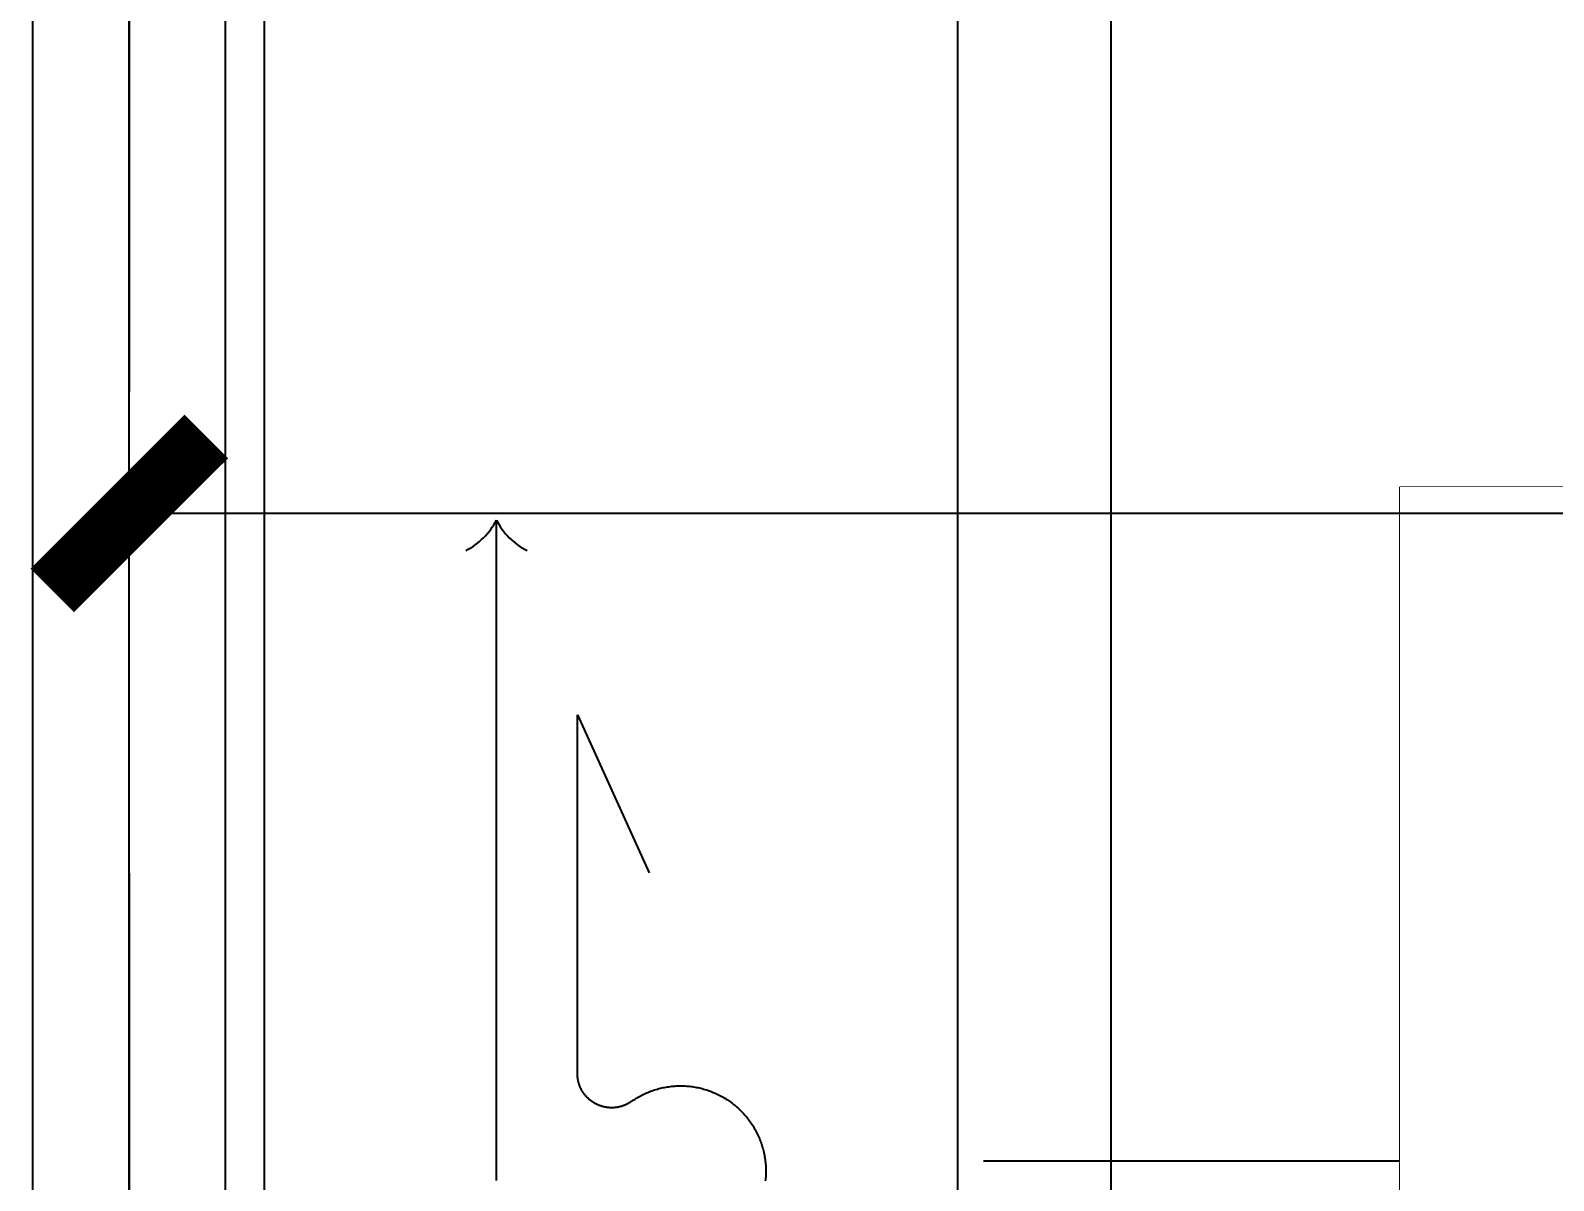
# Model space of a CAD drawing. Header units: millimetres. Extents: x -187744 to 2148, y -49419 to 6550.
# Drawn here: x -8941 to -8545.7, y -14541.3 to -14242.6 of the extents above; entities that cross this region are included whole.
import ezdxf

# ---------------------------------------------------------------- set-up
doc = ezdxf.new("R2010")
doc.units = ezdxf.units.MM
doc.header["$LTSCALE"] = 1000
doc.header["$MEASUREMENT"] = 0
doc.set_wipeout_variables(frame=1)
doc.linetypes.add('DASH', pattern=[0.35, 0.25, -0.1])
doc.linetypes.add('DASHED2', pattern=[0.375, 0.25, -0.125])
doc.layers.get('Defpoints').update_dxf_attribs({"color": 136})
for name, color, linetype in [('0w-梁1', 4, 'DASHED2'), ('BS-FURN', 250, 'DASH'), ('DOOR', 60, 'Continuous'), ('FC-FLOOR', 138, 'Continuous'), ('FF-FURN', 51, 'Continuous'), ('FF-FURNA', 40, 'Continuous'), ('RC-DIM-2', 50, 'Continuous'), ('RC-FIN', 30, 'Continuous')]:
    doc.layers.add(name, color=color, linetype=linetype)
doc.styles.add('H-DIM', font='archs.shx', dxfattribs={"width": 0.7})
doc.dimstyles.new('H_DIM_1', dxfattribs={"dimscale": 0, "dimtxt": 2.5, "dimasz": 0.8, "dimexe": 2, "dimexo": 1.5, "dimgap": 0.6, "dimtad": 1, "dimdec": 0, "dimzin": 12, "dimdsep": 46, "dimtxsty": 'H-DIM', "dimblk": 'ARCHTICK', "dimcen": 0.125, "dimclrd": 44, "dimclre": 44, "dimclrt": 50, "dimadec": 0, "dimazin": 0, "dimtfac": 1, "dimtdec": 0, "dimtix": 1, "dimtmove": 2, "dimatfit": 3, "dimldrblk": 'ARCHTICK', "dimfxl": 1, "dimtvp": 1, "dimtolj": 1, "dimtzin": 0, "dimarcsym": 0})

# ---------------------------------------------------------------- blocks, each defined once
blk = doc.blocks.new('DD2')
blk.add_wipeout([(-200, 200), (200, 200), (200, -200), (-200, -200)])
at = {"color": 45}
blk.add_line((-323.6, 0), (323.6, 0), dxfattribs=at)
blk.add_lwpolyline([(-200, -200), (200, -200), (200, 200), (-200, 200)], close=True)
blk = doc.blocks.new('A$C2A9069A9')
blk.add_wipeout([(650, 0), (650, 500), (0, 500), (0, 0)]).dxf.layer = 'FF-FURN'
at = {"layer": 'FF-FURN'}
blk.add_lwpolyline([(650, 0), (650, 500), (0, 500), (0, 0)], close=True, dxfattribs=at)
at = {"layer": 'FF-FURN', "color": 250, "xscale": 0.8750000000001035, "yscale": 0.8750000000001035, "zscale": 0.8750000000001035, "rotation": 90}
blk.add_blockref('DD2', (325, 250), dxfattribs=at)
at = {"color": 45}
blk.add_line((325, -33.15), (325, 533.15), dxfattribs=at)
blk.add_lwpolyline([(500, 75), (500, 425), (150, 425), (150, 75)], close=True)
blk.add_wipeout([(150, 75), (150, 425), (500, 425), (500, 75)])
blk.add_line((325, -33.15), (325, 533.15), dxfattribs=at)
blk.add_lwpolyline([(500, 75), (500, 425), (150, 425), (150, 75)], close=True)
blk.add_wipeout([(150, 75), (150, 425), (500, 425), (500, 75)])
blk = doc.blocks.new('DRAPES2')
for p, q in [((0, 0), (81.978791, 37.28843)), ((186.315455, 0), (0, 0))]:
    blk.add_line(p, q)
at = {"linetype": 'ByBlock'}
for points in [[(200.81, 27.9994, 0), (200.379, 28.6203, 0), (199.958, 29.2484, 0), (199.549, 29.8837, 0), (199.15, 30.5258, 0), (198.762, 31.1747, 0), (198.385, 31.8301, 0), (198.02, 32.4918, 0), (197.666, 33.1597, 0), (197.324, 33.8335, 0), (196.993, 34.5131, 0), (196.673, 35.1983, 0), (196.366, 35.8887, 0), (196.07, 36.5844, 0), (195.786, 37.285, 0), (195.514, 37.9903, 0), (195.255, 38.7002, 0), (195.007, 39.4144, 0), (194.772, 40.1327, 0), (194.549, 40.855, 0), (194.338, 41.5809, 0), (194.14, 42.3104, 0), (193.954, 43.0431, 0), (193.781, 43.7789, 0), (193.62, 44.5175, 0), (193.472, 45.2588, 0), (193.337, 46.0025, 0), (193.215, 46.7484, 0), (193.105, 47.4963, 0), (193.008, 48.2459, 0), (192.924, 48.9971, 0), (192.852, 49.7496, 0), (192.794, 50.5033, 0), (192.748, 51.2578, 0), (192.716, 52.013, 0), (192.696, 52.7686, 0), (192.689, 53.5245, 0), (192.695, 54.2803, 0), (192.714, 55.036, 0), (192.746, 55.7912, 0), (192.79, 56.5458, 0), (192.848, 57.2995, 0), (192.918, 58.0521, 0), (193.002, 58.8034, 0), (193.098, 59.5531, 0), (193.207, 60.3011, 0), (193.328, 61.0472, 0), (193.463, 61.791, 0), (193.61, 62.5325, 0), (193.77, 63.2713, 0), (193.942, 64.0073, 0), (194.127, 64.7402, 0), (194.324, 65.4699, 0), (194.534, 66.1961, 0), (194.756, 66.9186, 0), (194.991, 67.6372, 0), (195.238, 68.3517, 0), (195.496, 69.0619, 0), (195.767, 69.7675, 0), (196.05, 70.4684, 0), (196.345, 71.1644, 0), (196.652, 71.8553, 0), (196.971, 72.5408, 0), (197.301, 73.2207, 0), (197.643, 73.895, 0), (197.996, 74.5633, 0), (198.36, 75.2254, 0), (198.736, 75.8813, 0), (199.123, 76.5306, 0), (199.521, 77.1732, 0), (199.93, 77.8089, 0), (200.35, 78.4376, 0), (200.78, 79.059, 0), (201.221, 79.6729, 0), (201.673, 80.2792, 0), (202.134, 80.8777, 0), (202.606, 81.4683, 0), (203.088, 82.0507, 0), (203.58, 82.6248, 0), (204.081, 83.1904, 0), (204.592, 83.7474, 0), (205.113, 84.2955, 0), (205.643, 84.8347, 0), (206.181, 85.3648, 0), (206.729, 85.8855, 0), (207.286, 86.3969, 0), (207.851, 86.8986, 0), (208.425, 87.3907, 0), (209.007, 87.8728, 0), (209.598, 88.3449, 0), (210.196, 88.8069, 0), (210.802, 89.2586, 0), (211.416, 89.6999, 0), (212.037, 90.1307, 0), (212.665, 90.5507, 0), (213.301, 90.96, 0), (213.943, 91.3584, 0), (214.592, 91.7457, 0), (215.248, 92.1219, 0), (215.91, 92.4868, 0), (216.578, 92.8404, 0), (217.252, 93.1825, 0), (217.932, 93.513, 0), (218.617, 93.8319, 0), (219.308, 94.1391, 0), (220.004, 94.4343, 0), (220.705, 94.7177, 0), (221.41, 94.9891, 0), (222.12, 95.2483, 0), (222.834, 95.4954, 0), (223.553, 95.7303, 0), (224.275, 95.9529, 0), (225.001, 96.163, 0), (225.731, 96.3608, 0), (226.464, 96.5461, 0), (227.2, 96.7188, 0), (227.938, 96.8789, 0), (228.68, 97.0264, 0), (229.424, 97.1612, 0), (230.17, 97.2833, 0), (230.918, 97.3926, 0), (231.667, 97.4891, 0), (232.419, 97.5728, 0), (233.171, 97.6437, 0), (233.925, 97.7017, 0), (234.679, 97.7468, 0), (235.435, 97.779, 0), (236.19, 97.7984, 0), (236.946, 97.8048, 0)], [(236.946, 97.8048, 0), (237.702, 97.7983, 0), (238.458, 97.7789, 0), (239.213, 97.7465, 0), (239.967, 97.7013, 0), (240.721, 97.6433, 0), (241.473, 97.5723, 0), (242.225, 97.4885, 0)], [(200.81, 27.9994, 0), (200.983, 27.7503, 0), (201.151, 27.4984, 0), (201.316, 27.2436, 0), (201.476, 26.986, 0), (201.631, 26.7257, 0), (201.782, 26.4628, 0), (201.929, 26.1974, 0), (202.071, 25.9295, 0), (202.208, 25.6592, 0), (202.341, 25.3867, 0), (202.469, 25.1118, 0), (202.592, 24.8349, 0), (202.711, 24.5559, 0), (202.825, 24.2748, 0), (202.934, 23.9919, 0), (203.038, 23.7072, 0), (203.137, 23.4207, 0), (203.232, 23.1326, 0), (203.321, 22.8429, 0), (203.406, 22.5517, 0), (203.485, 22.2591, 0), (203.56, 21.9652, 0), (203.629, 21.6701, 0), (203.694, 21.3738, 0), (203.753, 21.0765, 0), (203.807, 20.7782, 0), (203.856, 20.479, 0), (203.9, 20.179, 0), (203.939, 19.8784, 0), (203.973, 19.577, 0), (204.002, 19.2752, 0), (204.025, 18.9729, 0), (204.043, 18.6703, 0), (204.057, 18.3674, 0), (204.065, 18.0643, 0), (204.067, 17.7611, 0), (204.065, 17.4579, 0), (204.057, 17.1548, 0), (204.045, 16.8519, 0), (204.027, 16.5492, 0), (204.003, 16.2469, 0), (203.975, 15.945, 0), (203.942, 15.6437, 0), (203.903, 15.343, 0), (203.86, 15.0429, 0), (203.811, 14.7437, 0), (203.757, 14.4453, 0), (203.698, 14.1479, 0), (203.634, 13.8516, 0), (203.565, 13.5564, 0), (203.49, 13.2624, 0), (203.411, 12.9697, 0), (203.327, 12.6784, 0), (203.238, 12.3886, 0), (203.144, 12.1004, 0), (203.045, 11.8138, 0), (202.941, 11.5289, 0), (202.832, 11.2459, 0), (202.719, 10.9648, 0), (202.601, 10.6856, 0), (202.478, 10.4085, 0), (202.35, 10.1335, 0), (202.217, 9.8608, 0), (202.08, 9.59036, 0), (201.939, 9.32231, 0), (201.792, 9.05671, 0), (201.642, 8.79365, 0), (201.486, 8.5332, 0), (201.327, 8.27545, 0), (201.163, 8.02045, 0), (200.994, 7.7683, 0), (200.822, 7.51906, 0), (200.645, 7.2728, 0), (200.464, 7.0296, 0), (200.279, 6.78953, 0), (200.089, 6.55266, 0), (199.896, 6.31905, 0), (199.699, 6.08878, 0), (199.498, 5.86191, 0), (199.293, 5.63851, 0), (199.084, 5.41864, 0), (198.871, 5.20237, 0), (198.655, 4.98976, 0), (198.436, 4.78088, 0), (198.212, 4.57578, 0), (197.985, 4.37452, 0), (197.755, 4.17716, 0), (197.522, 3.98377, 0), (197.285, 3.79439, 0), (197.045, 3.60908, 0), (196.802, 3.4279, 0), (196.556, 3.2509, 0), (196.307, 3.07813, 0), (196.055, 2.90963, 0), (195.8, 2.74547, 0), (195.542, 2.58569, 0), (195.282, 2.43033, 0), (195.019, 2.27944, 0), (194.753, 2.13306, 0), (194.485, 1.99124, 0), (194.215, 1.85402, 0), (193.942, 1.72144, 0), (193.667, 1.59353, 0), (193.39, 1.47034, 0), (193.111, 1.35189, 0), (192.83, 1.23823, 0), (192.547, 1.12939, 0), (192.262, 1.0254, 0), (191.976, 0.926286, 0), (191.687, 0.832081, 0), (191.398, 0.742812, 0), (191.106, 0.658506, 0), (190.814, 0.579185, 0), (190.52, 0.504875, 0), (190.225, 0.435596, 0), (189.928, 0.371369, 0), (189.631, 0.312212, 0), (189.333, 0.258142, 0), (189.034, 0.209176, 0), (188.734, 0.165328, 0), (188.433, 0.12661, 0), (188.131, 0.093035, 0), (187.83, 0.06461, 0), (187.527, 0.041346, 0), (187.225, 0.023248, 0), (186.922, 0.010322, 0), (186.619, 0.002572, 0), (186.315, 0, 0)]]:
    blk.add_polyline3d(points, dxfattribs=at)
blk = doc.blocks.new('06BDR-PR2')
blk.add_line((343.05278, 0), (0, 0))
for centre, start, end in [((-16.36278, 32.15112), 296.97307289, 333.18225372), ((-16.36278, -32.15112), 26.81774628, 63.02692711)]:
    blk.add_arc(centre, 36.07541, start, end)
blk = doc.blocks.new('liang00000000')
at = {"layer": '0w-梁1', "linetype": 'DASHED2'}
blk.add_line((4069398.24, -1398305.32), (4069398.24, -1400705.32), dxfattribs=at)
blk = doc.blocks.new('_ArchTick')
at = {"color": 0, "linetype": 'ByBlock', "const_width": 0.4}
blk.add_lwpolyline([(-0.5, -0.5), (0.5, 0.5)], dxfattribs=at)
blk = doc.blocks.new('*D354')
at = {"layer": 'Defpoints', "color": 0, "linetype": 'ByBlock', "transparency": 16777216}
for p in [(-8915.36, -14368.03), (-7470.36, -14761.5, 250), (-8915.36, -14786.46)]:
    blk.add_point(p, dxfattribs=at)
at = {"layer": 'RC-DIM-2', "color": 44, "linetype": 'ByBlock', "lineweight": -2, "transparency": 16777216}
for p, q in [((-8915.36, -14711.46), (-8915.36, -14268.03)), ((-7470.36, -14686.5), (-7470.36, -14268.03)), ((-7470.36, -14368.03), (-8915.36, -14368.03))]:
    blk.add_line(p, q, dxfattribs=at)
at = {"layer": 'RC-DIM-2', "color": 44, "linetype": 'ByBlock', "lineweight": -2, "transparency": 16777216, "xscale": 40.00000000000002, "yscale": 40.00000000000002, "zscale": 40.00000000000002, "rotation": 180}
blk.add_blockref('_ArchTick', (-8915.36, -14368.03), dxfattribs=at)
at = {"layer": 'RC-DIM-2', "color": 44, "linetype": 'ByBlock', "lineweight": -2, "transparency": 16777216, "xscale": 40.00000000000002, "yscale": 40.00000000000002, "zscale": 40.00000000000002}
blk.add_blockref('_ArchTick', (-7470.36, -14368.03), dxfattribs=at)
at = {"layer": 'RC-DIM-2', "color": 50, "linetype": 'ByBlock', "transparency": 16777216, "insert": (-8192.86, -14300.53), "char_height": 75, "attachment_point": 5, "style": 'H-DIM'}
blk.add_mtext('\\A1;1150', dxfattribs=at)
blk = doc.blocks.new('*D356')
at = {"layer": 'Defpoints', "color": 0, "linetype": 'ByBlock', "transparency": 16777216}
for p in [(-7015.37, -14025.19), (-7015.37, -14211.46), (-8915.36, -14591.46)]:
    blk.add_point(p, dxfattribs=at)
at = {"layer": 'RC-DIM-2', "color": 44, "linetype": 'ByBlock', "lineweight": -2, "transparency": 16777216}
for p, q in [((-8915.36, -14516.46), (-8915.36, -13925.19)), ((-7015.37, -14136.46), (-7015.37, -13925.19)), ((-8915.36, -14025.19), (-7015.37, -14025.19))]:
    blk.add_line(p, q, dxfattribs=at)
at = {"layer": 'RC-DIM-2', "color": 44, "linetype": 'ByBlock', "lineweight": -2, "transparency": 16777216, "xscale": 40.00000000000002, "yscale": 40.00000000000002, "zscale": 40.00000000000002, "rotation": 180}
blk.add_blockref('_ArchTick', (-8915.36, -14025.19), dxfattribs=at)
at = {"layer": 'RC-DIM-2', "color": 44, "linetype": 'ByBlock', "lineweight": -2, "transparency": 16777216, "xscale": 40.00000000000002, "yscale": 40.00000000000002, "zscale": 40.00000000000002}
blk.add_blockref('_ArchTick', (-7015.37, -14025.19), dxfattribs=at)
at = {"layer": 'RC-DIM-2', "color": 50, "linetype": 'ByBlock', "transparency": 16777216, "insert": (-7965.36, -13957.69), "char_height": 75, "attachment_point": 5, "style": 'H-DIM'}
blk.add_mtext('\\A1;1900', dxfattribs=at)
blk = doc.blocks.new('A$C5A535B59')
at = {"layer": 'BS-FURN', "ltscale": 0.5}
blk.add_lwpolyline([(0, 650), (500, 650), (500, 0), (0, 0)], close=True, dxfattribs=at)
at = {"ltscale": 0.5}
blk.add_wipeout([(75, 150), (425, 150), (425, 500), (75, 500)], dxfattribs=at).dxf.layer = 'BS-FURN'
at = {"layer": 'BS-FURN', "ltscale": 0.5}
blk.add_line((-33.15, 325), (533.15, 325), dxfattribs=at)
blk.add_lwpolyline([(75, 500), (425, 500), (425, 150), (75, 150)], close=True, dxfattribs=at)

msp = doc.modelspace()

# ---------------------------------------------------------------- block references
at = {"layer": 'BS-FURN'}
msp.add_blockref('A$C5A535B59', (-8660.51, -14861.11), dxfattribs=at)

# ---------------------------------------------------------------- next in the draw order: linework, layer by layer
at = {"layer": 'DOOR', "color": 8, "linetype": 'DASH', "ltscale": 200}
msp.add_line((-8880.36, -12231.46), (-8880.36, -14591.46), dxfattribs=at)
at = {"layer": 'FC-FLOOR'}
msp.add_line((-8940.36, -14591.46, 0), (-8940.36, -12231.46, 0), dxfattribs=at)
at = {"layer": 'RC-FIN'}
for p, q in [((-8700.36, -11836.46), (-8700.36, -14986.46)), ((-8890.36, -14591.46), (-8890.36, -12231.46))]:
    msp.add_line(p, q, dxfattribs=at)

# ---------------------------------------------------------------- next in the draw order: block references
at = {"layer": 'FF-FURN', "extrusion": (-1.31272e-23, 6.67052e-16, -1), "zscale": -1, "rotation": 90}
msp.add_blockref('A$C2A9069A9', (8660.51, -14861.11), dxfattribs=at)
at = {"layer": 'FF-FURNA', "xscale": 0.4999999999999998, "yscale": 0.4999999999999998, "zscale": 0.4999999999999998, "rotation": 270}
for name, p in [('06BDR-PR2', (-8820.05, -14369.75)), ('DRAPES2', (-8799.02, -14420.34))]:
    msp.add_blockref(name, p, dxfattribs=at)

# ---------------------------------------------------------------- next in the draw order: block references
at = {"layer": '0w-梁1'}
msp.add_blockref('liang00000000', (-4078313.59, 1386093.86), dxfattribs=at)

# ---------------------------------------------------------------- next in the draw order: dimensions: what is measured, and where the dimension line sits
at = {"layer": 'RC-DIM-2', "linetype": 'ByBlock'}
dim = msp.add_linear_dim(base=(-7015.37, -14025.19), p1=(-8915.36, -14591.46), p2=(-7015.37, -14211.46), dimstyle='H_DIM_1', override={"dimscale": 50, "dimtxt": 1.5}, dxfattribs=at)
dim.commit()
dim.dimension.update_dxf_attribs({"geometry": '*D356', "text_midpoint": (-7965.36, -13957.69)})
dim = msp.add_linear_dim(base=(-8915.36, -14368.03), p1=(-7470.36, -14761.5, 250), p2=(-8915.36, -14786.46), text='1150', dimstyle='H_DIM_1', override={"dimscale": 50, "dimtxt": 1.5}, dxfattribs=at)
dim.commit()
dim.dimension.update_dxf_attribs({"geometry": '*D354', "text_midpoint": (-8192.86, -14300.53)})

doc.saveas('drawing.dxf')
